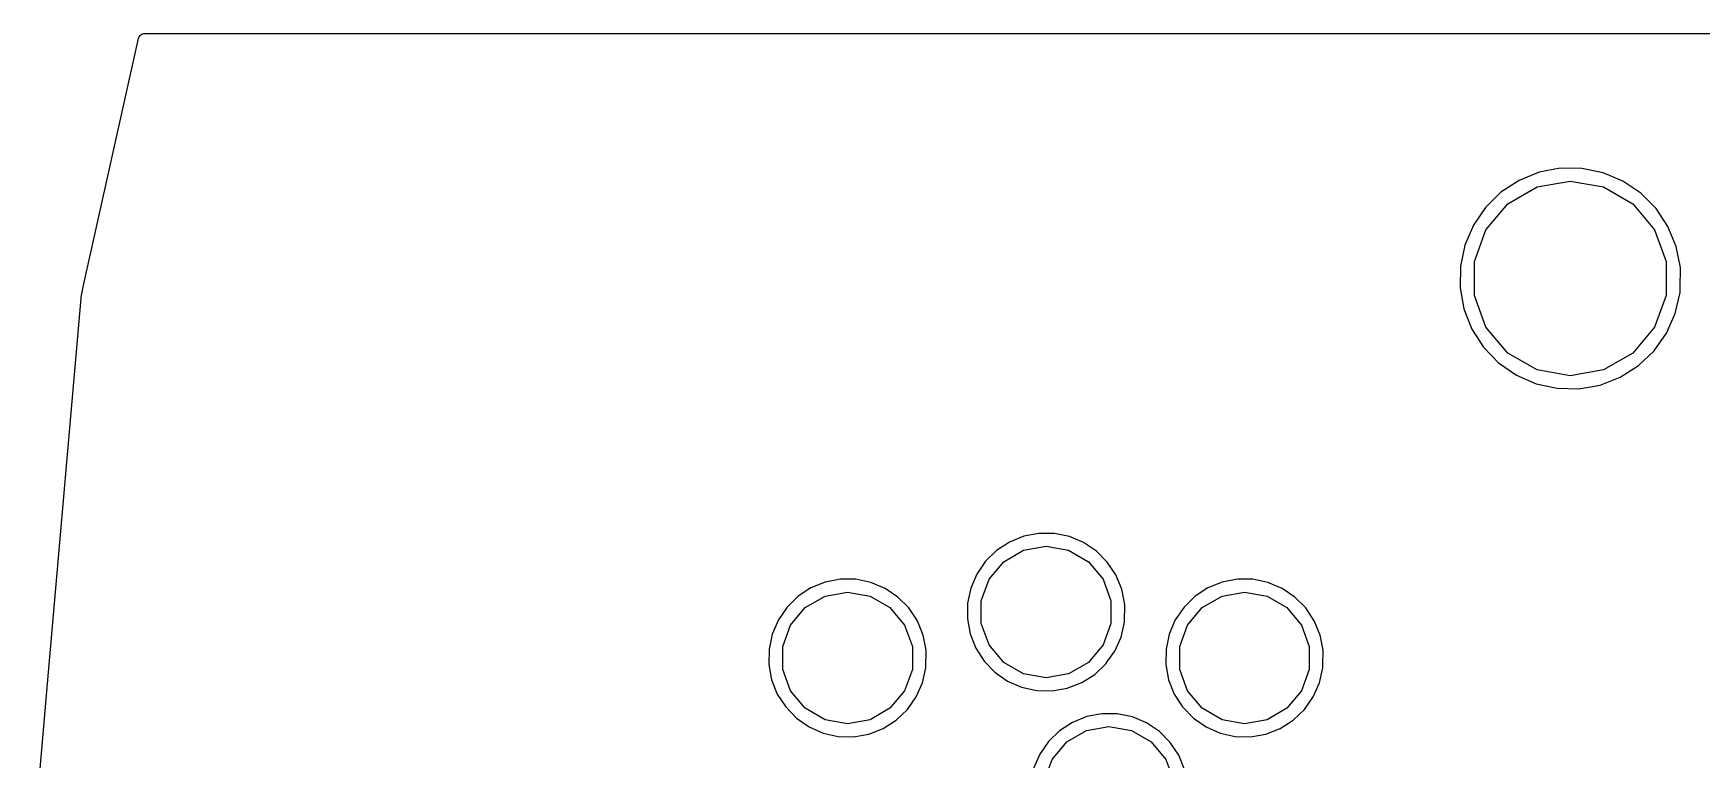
# Model space of a CAD drawing. Extents: x 70 to 229, y -105 to -40.
# Drawn here: x 70.68 to 102.5, y -54.18 to -40.33 of the extents above; entities that cross this region are included whole.
import ezdxf

# ---------------------------------------------------------------- set-up
doc = ezdxf.new("R2010")
doc.units = 0
doc.header["$MEASUREMENT"] = 0
doc.layers.add('BLACK', color=7, linetype='CONTINUOUS')

msp = doc.modelspace()

# ---------------------------------------------------------------- linework, layer by layer
at = {"layer": 'Black'}
for p, q in [((72.6886, -40.4229), (72.6959, -40.4053)), ((72.6959, -40.4053), (72.7024, -40.3875)), ((72.7024, -40.3875), (72.7042, -40.3854)), ((72.7042, -40.3854), (72.7053, -40.3828)), ((72.7053, -40.3828), (72.7181, -40.3688)), ((72.7181, -40.3688), (72.7303, -40.3542)), ((72.7303, -40.3542), (72.7327, -40.3528)), ((72.7327, -40.3528), (72.7346, -40.3508)), ((72.7346, -40.3508), (72.7514, -40.342)), ((72.7514, -40.342), (72.7679, -40.3325)), ((72.7679, -40.3325), (72.7707, -40.3321)), ((72.7707, -40.3321), (72.7731, -40.3308)), ((72.7731, -40.3308), (72.792, -40.3283)), ((72.792, -40.3283), (72.8106, -40.325)), ((72.8106, -40.325), (226.952, -40.325)), ((71.6351, -45.1599), (72.6886, -40.4229)), ((99.8088, -42.8985), (99.4042, -42.9757)), ((100.221, -42.9014), (99.8088, -42.8985)), ((100.624, -42.9842), (100.221, -42.9014)), ((99.0224, -43.13), (98.6778, -43.3555)), ((98.8063, -43.5774), (99.3648, -43.2549)), ((99.4042, -42.9757), (99.0224, -43.13)), ((99.3648, -43.2549), (100, -43.1429)), ((100, -43.1429), (100.635, -43.2549)), ((101.004, -43.1438), (100.624, -42.9842)), ((100.635, -43.2549), (101.194, -43.5774)), ((101.345, -43.3741), (101.004, -43.1438)), ((98.6778, -43.3555), (98.3835, -43.6436)), ((98.3917, -44.0715), (98.8063, -43.5774)), ((101.194, -43.5774), (101.608, -44.0715)), ((101.635, -43.6663), (101.345, -43.3741)), ((98.3835, -43.6436), (98.1508, -43.9834)), ((101.863, -44.0093), (101.635, -43.6663)), ((98.1508, -43.9834), (97.9886, -44.362)), ((98.1711, -44.6775), (98.3917, -44.0715)), ((101.608, -44.0715), (101.829, -44.6775)), ((102.02, -44.3901), (101.863, -44.0093)), ((97.9886, -44.362), (97.903, -44.7648)), ((102.1, -44.7932), (102.02, -44.3901)), ((97.903, -44.7648), (97.8972, -45.1766)), ((98.1711, -45.3225), (98.1711, -44.6775)), ((101.829, -44.6775), (101.829, -45.3225)), ((102.094, -45.1853), (102.1, -44.7932)), ((71.6061, -45.2903), (71.6351, -45.1599)), ((97.8972, -45.1766), (97.9716, -45.5816)), ((102.093, -45.2653), (102.094, -45.1853)), ((102.094, -45.1853), (102.094, -45.1853)), ((70.9844, -52.3637), (71.6036, -45.3066)), ((71.6036, -45.3066), (71.6057, -45.2986)), ((71.6057, -45.2986), (71.6061, -45.2903)), ((98.3917, -45.9285), (98.1711, -45.3225)), ((101.829, -45.3225), (101.608, -45.9285)), ((102.002, -45.6661), (102.093, -45.2653)), ((97.9716, -45.5816), (98.1232, -45.9645)), ((101.835, -46.0423), (102.002, -45.6661)), ((98.1232, -45.9645), (98.3463, -46.3107)), ((98.8063, -46.4226), (98.3917, -45.9285)), ((101.608, -45.9285), (101.194, -46.4226)), ((101.597, -46.3788), (101.835, -46.0423)), ((98.3463, -46.3107), (98.6324, -46.607)), ((99.3648, -46.7451), (98.8063, -46.4226)), ((101.194, -46.4226), (100.635, -46.7451)), ((101.299, -46.6628), (101.597, -46.3788)), ((98.6324, -46.607), (98.9705, -46.842)), ((100, -46.8571), (99.3648, -46.7451)), ((100.635, -46.7451), (100, -46.8571)), ((100.951, -46.8835), (101.299, -46.6628)), ((98.9705, -46.842), (99.3479, -47.0069)), ((99.3479, -47.0069), (99.7501, -47.0953)), ((99.7501, -47.0953), (100.162, -47.1039)), ((100.162, -47.1039), (100.567, -47.0324)), ((100.567, -47.0324), (100.951, -46.8835)), ((89.5744, -49.9181), (89.3017, -50.0283)), ((89.8634, -49.8629), (89.5744, -49.9181)), ((90.1576, -49.865), (89.8634, -49.8629)), ((90.4457, -49.9241), (90.1576, -49.865)), ((90.7169, -50.0381), (90.4457, -49.9241)), ((89.0555, -50.1893), (88.8454, -50.3952)), ((89.3017, -50.0283), (89.0555, -50.1893)), ((89.1934, -50.4028), (89.5708, -50.1849)), ((89.5708, -50.1849), (90, -50.1092)), ((90, -50.1092), (90.4292, -50.1849)), ((90.4292, -50.1849), (90.8066, -50.4028)), ((90.9608, -50.2026), (90.7169, -50.0381)), ((91.168, -50.4114), (90.9608, -50.2026)), ((88.8454, -50.3952), (88.6792, -50.6379)), ((88.9133, -50.7366), (89.1934, -50.4028)), ((90.8066, -50.4028), (91.0867, -50.7366)), ((91.3308, -50.6564), (91.168, -50.4114)), ((85.5157, -50.9023), (85.2695, -51.0633)), ((85.7884, -50.7921), (85.5157, -50.9023)), ((86.0774, -50.7369), (85.7884, -50.7921)), ((86.3716, -50.739), (86.0774, -50.7369)), ((86.6597, -50.7981), (86.3716, -50.739)), ((86.9309, -50.9121), (86.6597, -50.7981)), ((87.1748, -51.0766), (86.9309, -50.9121)), ((88.5633, -50.9082), (88.5021, -51.196)), ((88.6792, -50.6379), (88.5633, -50.9082)), ((88.7643, -51.1461), (88.9133, -50.7366)), ((91.0867, -50.7366), (91.2357, -51.1461)), ((91.4429, -50.9284), (91.3308, -50.6564)), ((93.0877, -50.9023), (92.8415, -51.0633)), ((93.3604, -50.7921), (93.0877, -50.9023)), ((93.6494, -50.7369), (93.3604, -50.7921)), ((93.9436, -50.739), (93.6494, -50.7369)), ((94.2317, -50.7981), (93.9436, -50.739)), ((94.5029, -50.9121), (94.2317, -50.7981)), ((94.7468, -51.0766), (94.5029, -50.9121)), ((85.2695, -51.0633), (85.0594, -51.2691)), ((85.4074, -51.2768), (85.7848, -51.0589)), ((85.7848, -51.0589), (86.214, -50.9832)), ((86.214, -50.9832), (86.6432, -51.0589)), ((86.6432, -51.0589), (87.0206, -51.2768)), ((87.382, -51.2854), (87.1748, -51.0766)), ((88.5021, -51.196), (88.498, -51.4901)), ((88.7643, -51.5819), (88.7643, -51.1461)), ((91.2357, -51.1461), (91.2357, -51.5819)), ((91.4999, -51.216), (91.4429, -50.9284)), ((91.4952, -51.5538), (91.4999, -51.216)), ((92.8415, -51.0633), (92.6314, -51.2691)), ((92.9794, -51.2768), (93.3568, -51.0589)), ((93.3568, -51.0589), (93.786, -50.9832)), ((93.786, -50.9832), (94.2152, -51.0589)), ((94.2152, -51.0589), (94.5926, -51.2768)), ((94.954, -51.2854), (94.7468, -51.0766)), ((84.8932, -51.5119), (84.7773, -51.7822)), ((85.0594, -51.2691), (84.8932, -51.5119)), ((85.1273, -51.6106), (85.4074, -51.2768)), ((87.0206, -51.2768), (87.3007, -51.6106)), ((87.5448, -51.5304), (87.382, -51.2854)), ((87.5522, -51.5483), (87.5448, -51.5304)), ((87.6569, -51.8024), (87.5522, -51.5483)), ((87.5522, -51.5483), (87.5522, -51.5483)), ((88.498, -51.4901), (88.5511, -51.7795)), ((92.4652, -51.5119), (92.3493, -51.7822)), ((92.6314, -51.2691), (92.4652, -51.5119)), ((92.6993, -51.6106), (92.9794, -51.2768)), ((94.5926, -51.2768), (94.8727, -51.6106)), ((95.1168, -51.5304), (94.954, -51.2854)), ((95.2289, -51.8024), (95.1168, -51.5304)), ((84.7773, -51.7822), (84.7161, -52.07)), ((84.9783, -52.0201), (85.1273, -51.6106)), ((87.3007, -51.6106), (87.4497, -52.0201)), ((87.7139, -52.09), (87.6569, -51.8024)), ((88.5511, -51.7795), (88.6594, -52.053)), ((88.9133, -51.9914), (88.7643, -51.5819)), ((91.2357, -51.5819), (91.0867, -51.9914)), ((91.3106, -52.1085), (91.4302, -51.8398)), ((91.4302, -51.8398), (91.4952, -51.5538)), ((92.3493, -51.7822), (92.2881, -52.07)), ((92.5503, -52.0201), (92.6993, -51.6106)), ((94.8727, -51.6106), (95.0217, -52.0201)), ((95.2859, -52.09), (95.2289, -51.8024)), ((84.7161, -52.07), (84.712, -52.3641)), ((84.9783, -52.4559), (84.9783, -52.0201)), ((87.4497, -52.0201), (87.4497, -52.4559)), ((87.7092, -52.4278), (87.7139, -52.09)), ((88.6594, -52.053), (88.8188, -52.3002)), ((89.1934, -52.3252), (88.9133, -51.9914)), ((91.0867, -51.9914), (90.8066, -52.3252)), ((91.1736, -52.3026), (91.3106, -52.1085)), ((92.2881, -52.07), (92.284, -52.3641)), ((92.5503, -52.4559), (92.5503, -52.0201)), ((95.0217, -52.0201), (95.0217, -52.4559)), ((95.2819, -52.3729), (95.2859, -52.09)), ((70.6823, -55.8077), (70.9844, -52.3637)), ((84.712, -52.3641), (84.7651, -52.6535)), ((85.1273, -52.8654), (84.9783, -52.4559)), ((87.4497, -52.4559), (87.3007, -52.8654)), ((87.6442, -52.7138), (87.7092, -52.4278)), ((88.8188, -52.3002), (89.0231, -52.5118)), ((89.5708, -52.5431), (89.1934, -52.3252)), ((90.8066, -52.3252), (90.4292, -52.5431)), ((90.928, -52.5517), (91.141, -52.3489)), ((91.141, -52.3489), (91.1736, -52.3026)), ((91.1736, -52.3026), (91.1736, -52.3026)), ((92.284, -52.3641), (92.3371, -52.6535)), ((92.6993, -52.8654), (92.5503, -52.4559)), ((95.0217, -52.4559), (94.8727, -52.8654)), ((95.2162, -52.7138), (95.2812, -52.4278)), ((95.2812, -52.4278), (95.2819, -52.3729)), ((95.2819, -52.3729), (95.2819, -52.3729)), ((84.7651, -52.6535), (84.8734, -52.927)), ((87.5246, -52.9825), (87.6442, -52.7138)), ((89.0231, -52.5118), (89.2647, -52.6797)), ((89.2647, -52.6797), (89.5342, -52.7975)), ((89.5342, -52.7975), (89.8215, -52.8607)), ((90, -52.6188), (89.5708, -52.5431)), ((90.4292, -52.5431), (90, -52.6188)), ((90.1156, -52.8668), (90.4053, -52.8157)), ((90.4053, -52.8157), (90.6796, -52.7094)), ((90.6796, -52.7094), (90.928, -52.5517)), ((92.3371, -52.6535), (92.4454, -52.927)), ((95.0966, -52.9825), (95.2162, -52.7138)), ((84.8734, -52.927), (85.0328, -53.1742)), ((85.4074, -53.1992), (85.1273, -52.8654)), ((87.3007, -52.8654), (87.0206, -53.1992)), ((87.355, -53.2229), (87.5246, -52.9825)), ((89.8215, -52.8607), (90.1156, -52.8668)), ((92.4454, -52.927), (92.6048, -53.1742)), ((92.9794, -53.1992), (92.6993, -52.8654)), ((94.8727, -52.8654), (94.5926, -53.1992)), ((94.927, -53.2229), (95.0966, -52.9825)), ((85.0328, -53.1742), (85.2371, -53.3858)), ((85.2371, -53.3858), (85.4787, -53.5537)), ((85.7848, -53.4171), (85.4074, -53.1992)), ((86.214, -53.4928), (85.7848, -53.4171)), ((86.6432, -53.4171), (86.214, -53.4928)), ((87.0206, -53.1992), (86.6432, -53.4171)), ((86.8936, -53.5834), (87.142, -53.4257)), ((87.142, -53.4257), (87.355, -53.2229)), ((90.7744, -53.3571), (90.5017, -53.4673)), ((91.0634, -53.3019), (90.7744, -53.3571)), ((91.3576, -53.304), (91.0634, -53.3019)), ((91.6457, -53.3631), (91.3576, -53.304)), ((91.9169, -53.4771), (91.6457, -53.3631)), ((92.6048, -53.1742), (92.8091, -53.3858)), ((92.8091, -53.3858), (93.0507, -53.5537)), ((93.3568, -53.4171), (92.9794, -53.1992)), ((93.786, -53.4928), (93.3568, -53.4171)), ((94.2152, -53.4171), (93.786, -53.4928)), ((94.5926, -53.1992), (94.2152, -53.4171)), ((94.4656, -53.5834), (94.714, -53.4257)), ((94.714, -53.4257), (94.927, -53.2229)), ((85.4787, -53.5537), (85.7482, -53.6715)), ((85.7482, -53.6715), (86.0355, -53.7347)), ((86.0355, -53.7347), (86.3296, -53.7408)), ((86.3296, -53.7408), (86.6193, -53.6897)), ((86.6193, -53.6897), (86.8936, -53.5834)), ((90.2555, -53.6283), (90.0454, -53.8342)), ((90.5017, -53.4673), (90.2555, -53.6283)), ((90.3934, -53.8418), (90.7708, -53.6239)), ((90.7708, -53.6239), (91.2, -53.5482)), ((91.2, -53.5482), (91.6292, -53.6239)), ((91.6292, -53.6239), (92.0066, -53.8418)), ((92.1608, -53.6416), (91.9169, -53.4771)), ((92.368, -53.8504), (92.1608, -53.6416)), ((93.0507, -53.5537), (93.3202, -53.6715)), ((93.3202, -53.6715), (93.6075, -53.7347)), ((93.6075, -53.7347), (93.9016, -53.7408)), ((93.9016, -53.7408), (94.1913, -53.6897)), ((94.1913, -53.6897), (94.4656, -53.5834)), ((89.8792, -54.0769), (89.7633, -54.3472)), ((90.0454, -53.8342), (89.8792, -54.0769)), ((90.1133, -54.1756), (90.3934, -53.8418)), ((92.0066, -53.8418), (92.2867, -54.1756)), ((92.5308, -54.0954), (92.368, -53.8504)), ((92.6429, -54.3674), (92.5308, -54.0954)), ((89.9643, -54.5851), (90.1133, -54.1756)), ((92.2867, -54.1756), (92.4357, -54.5851))]:
    msp.add_line(p, q, dxfattribs=at)

doc.saveas('drawing.dxf')
